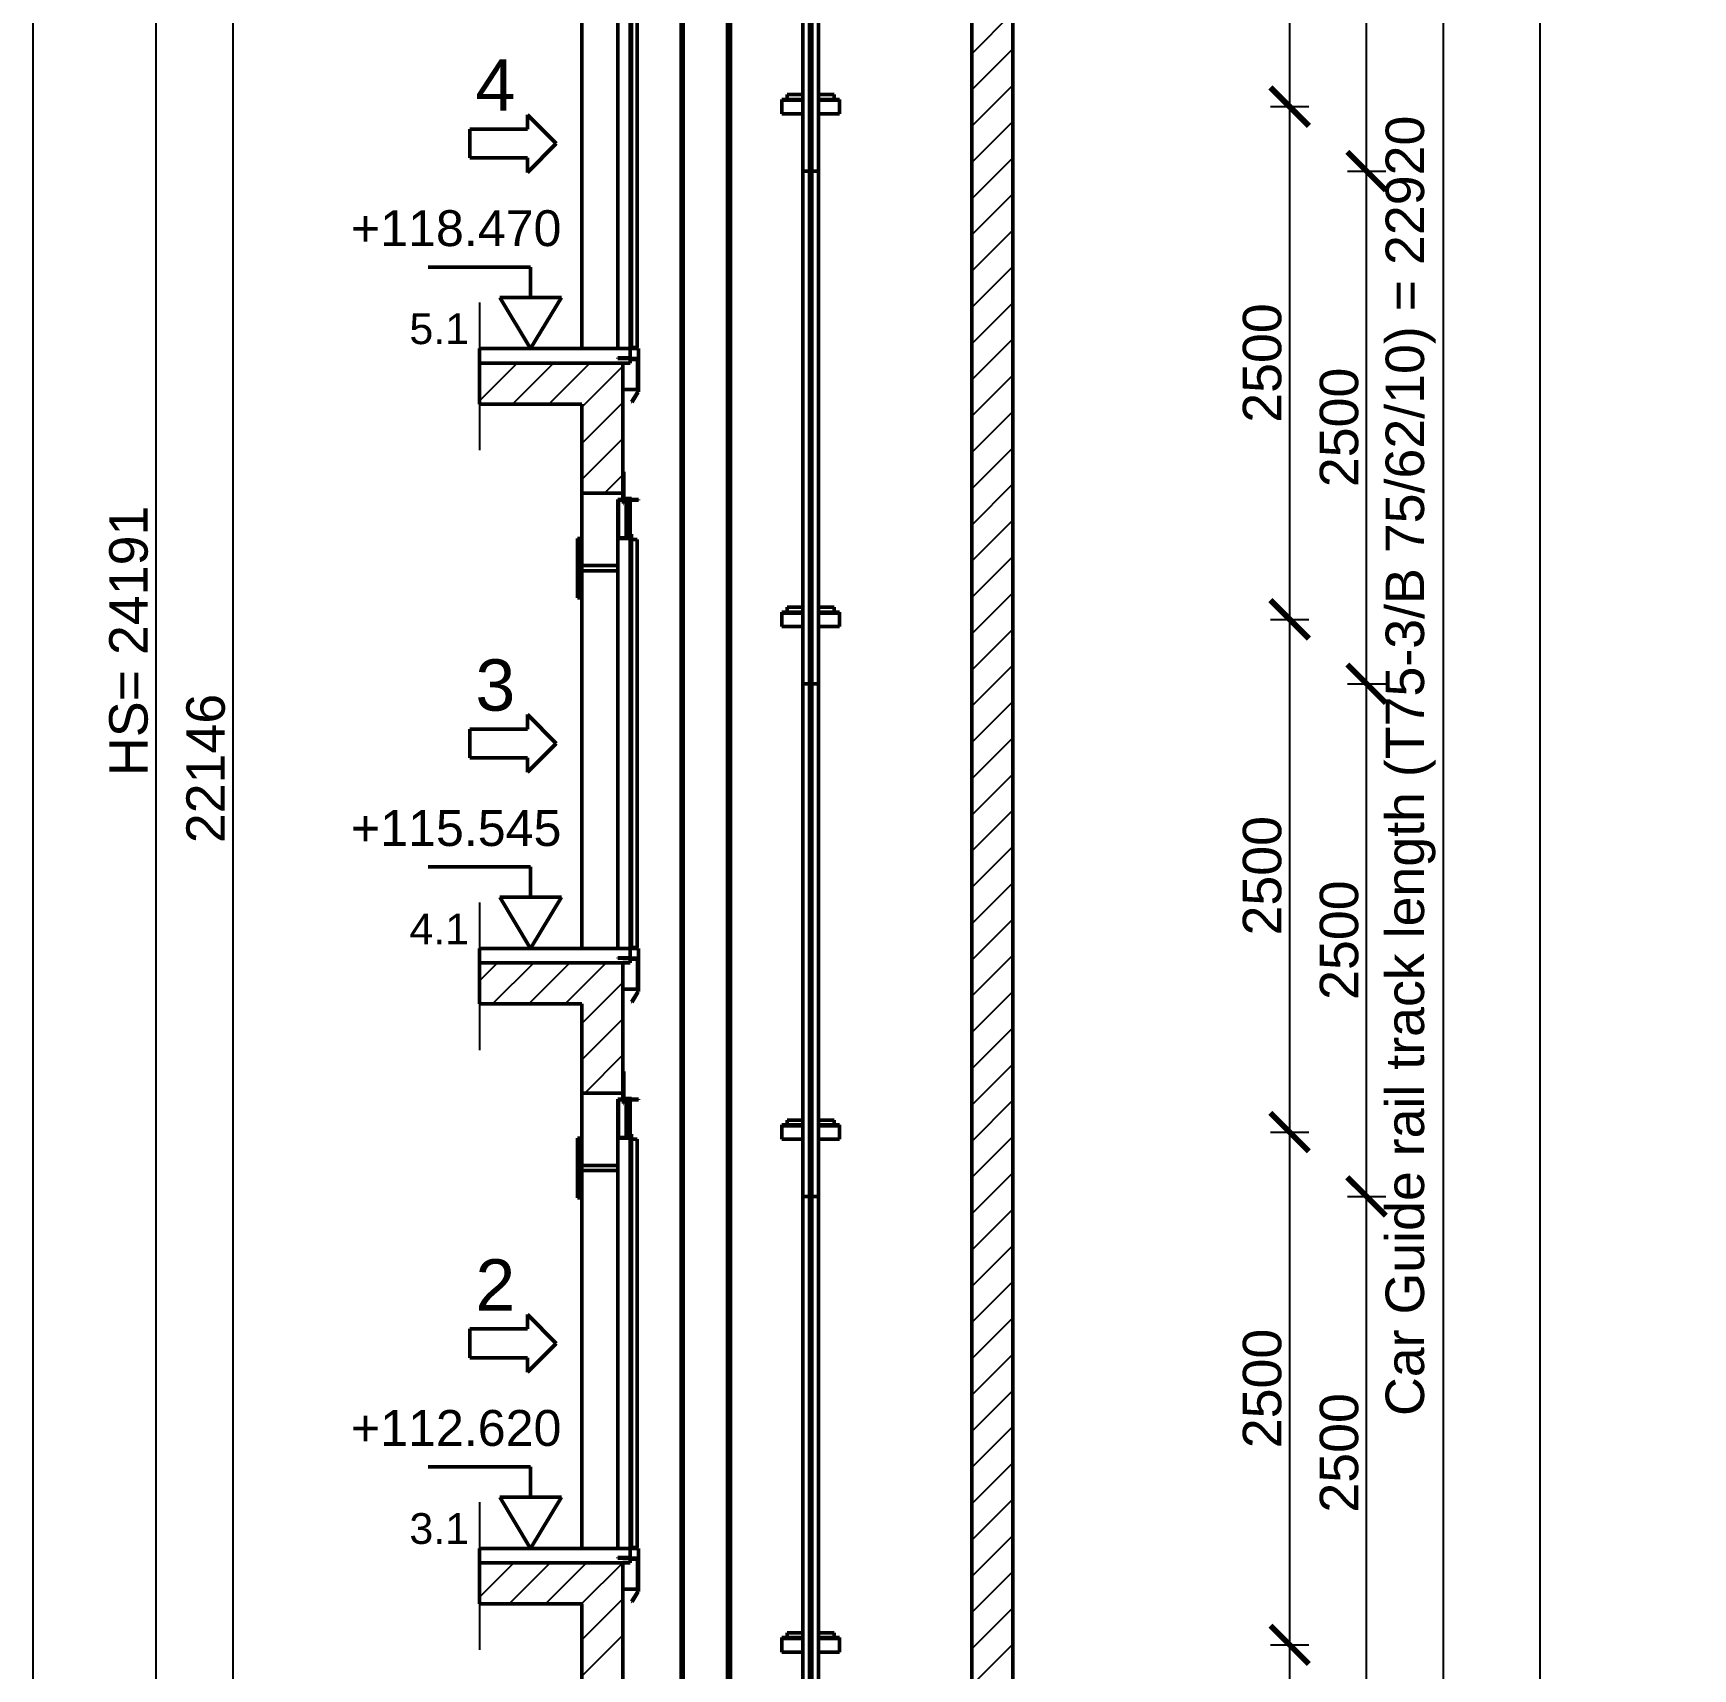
# Model space of a CAD drawing. Header units: millimetres. Extents: x -9546 to 173314, y -46180 to 27253.
# Drawn here: x 78536 to 86626, y -28844 to -20869 of the extents above; entities that cross this region are included whole.
import ezdxf
from ezdxf.enums import TextEntityAlignment as Align

# ---------------------------------------------------------------- set-up
doc = ezdxf.new("R2010")
doc.units = ezdxf.units.MM
doc.linetypes.add('AM_ISO08W050', pattern=[18, 12, -1.5, 3, -1.5])
for name, color, linetype, lineweight in [('AM_0', 7, 'Continuous', 50), ('AM_5', 3, 'Continuous', 25), ('AM_8', 1, 'Continuous', 25), ('LDCar-AM_0', 7, 'Continuous', 50), ('LDCar-AM_4', 3, 'Continuous', 25), ('LDDoorFixingPoints-AM_0', 7, 'Continuous', 50), ('LDElectricalComponents-AM_0', 7, 'Continuous', 50), ('LDGuides-AM_0', 7, 'Continuous', 50), ('LDHallButton-AM_0', 7, 'Continuous', 50), ('LDRailBrackets-AM_0', 7, 'Continuous', 50), ('LDShaft-AM_0', 7, 'Continuous', 50), ('LDShaft-AM_4', 3, 'Continuous', 25), ('LDShaft-AM_5', 3, 'Continuous', 25), ('LDShaft-AM_7', 4, 'AM_ISO08W050', 25)]:
    doc.layers.add(name, color=color, linetype=linetype, lineweight=lineweight)
doc.layers.add('AM_VIEWS', color=1, linetype='Continuous', lineweight=25, plot=False)
doc.styles.add('LD', font='ARIALUNI.ttf')
doc.dimstyles.new('LIFT', dxfattribs={"dimtxt": 2.5, "dimasz": 2.5, "dimexe": 1.25, "dimexo": 0, "dimgap": 0.5, "dimtad": 1, "dimdec": 0, "dimzin": 1, "dimdsep": 46, "dimtxsty": 'LD', "dimblk": 'ARCHTICK', "dimcen": 0, "dimdle": 1, "dimclrd": 3, "dimclre": 3, "dimclrt": 4, "dimadec": 0, "dimazin": 0, "dimtp": 0.1, "dimtm": 0.1, "dimtfac": 0.71, "dimtdec": 0, "dimtix": 1, "dimtmove": 0, "dimatfit": 3, "dimfxl": 1, "dimtolj": 1, "dimarcsym": 0})

# ---------------------------------------------------------------- blocks, each defined once
blk = doc.blocks.new('LD_20260611094835_0000033D')
at = {"layer": 'AM_8'}
for p, q in [((1700, 14958.3), (1900, 15158.3)), ((1700, 14781.5), (1900, 14981.5)), ((1700, 14604.7), (1900, 14804.7)), ((1700, 14427.9), (1900, 14627.9)), ((1700, 14251.1), (1900, 14451.1)), ((1700, 14074.4), (1900, 14274.4)), ((1700, 13897.6), (1900, 14097.6)), ((1700, 13720.8), (1900, 13920.8)), ((1700, 13544), (1900, 13744)), ((1700, 13367.3), (1900, 13567.3)), ((-700, 13265.4), (-515.4, 13450)), ((-700, 13442.1), (-692.1, 13450)), ((-538.6, 13250), (-338.6, 13450)), ((-361.8, 13250), (-161.8, 13450)), ((-200, 13235), (0, 13435)), ((1700, 13190.5), (1900, 13390.5)), ((-200, 13058.3), (0, 13258.3)), ((1700, 13013.7), (1900, 13213.7)), ((-200, 12881.5), (0, 13081.5)), ((1700, 12836.9), (1900, 13036.9)), ((-89.7, 12815), (0, 12904.7)), ((1700, 12660.2), (1900, 12860.2)), ((1700, 12483.4), (1900, 12683.4)), ((1700, 12306.6), (1900, 12506.6)), ((1700, 12129.8), (1900, 12329.8)), ((1700, 11953), (1900, 12153)), ((1700, 11776.3), (1900, 11976.3)), ((1700, 11599.5), (1900, 11799.5)), ((1700, 11422.7), (1900, 11622.7)), ((1700, 11245.9), (1900, 11445.9)), ((1700, 11069.2), (1900, 11269.2)), ((1700, 10892.4), (1900, 11092.4)), ((1700, 10715.6), (1900, 10915.6)), ((1700, 10538.8), (1900, 10738.8)), ((-700, 10436.9), (-611.9, 10525)), ((-635.2, 10325), (-435.2, 10525)), ((-458.4, 10325), (-258.4, 10525)), ((-281.6, 10325), (-81.6, 10525)), ((1700, 10362.1), (1900, 10562.1)), ((-200, 10229.8), (0, 10429.8)), ((1700, 10185.3), (1900, 10385.3)), ((-200, 10053), (0, 10253)), ((1700, 10008.5), (1900, 10208.5)), ((-186.3, 9890), (0, 10076.3)), ((1700, 9831.7), (1900, 10031.7)), ((-9.5, 9890), (0, 9899.5)), ((1700, 9655), (1900, 9855)), ((1700, 9478.2), (1900, 9678.2)), ((1700, 9301.4), (1900, 9501.4)), ((1700, 9124.6), (1900, 9324.6)), ((1700, 8947.8), (1900, 9147.8)), ((1700, 8771.1), (1900, 8971.1)), ((1700, 8594.3), (1900, 8794.3)), ((1700, 8417.5), (1900, 8617.5)), ((1700, 8240.7), (1900, 8440.7)), ((1700, 8064), (1900, 8264)), ((1700, 7887.2), (1900, 8087.2)), ((1700, 7710.4), (1900, 7910.4)), ((1700, 7533.6), (1900, 7733.6)), ((-700, 7431.7), (-531.7, 7600)), ((-555, 7400), (-355, 7600)), ((-378.2, 7400), (-178.2, 7600)), ((-201.4, 7400), (-1.4, 7600)), ((1700, 7356.9), (1900, 7556.9)), ((-200, 7224.6), (0, 7424.6)), ((1700, 7180.1), (1900, 7380.1)), ((-200, 7047.8), (0, 7247.8)), ((1700, 7003.3), (1900, 7203.3))]:
    blk.add_line(p, q, dxfattribs=at)
blk = doc.blocks.new('LD_20260611094835_0000033E')
at = {"layer": 'LDShaft-AM_0'}
for p, q in [((1900, 0), (1900, 24391)), ((1700, 24191), (1700, 0)), ((-200, 15362.5), (-200, 13520)), ((-200, 13450), (-700, 13450)), ((-700, 13450), (-700, 13250)), ((-80, 13450), (-200, 13450)), ((0, 13450), (-80, 13450)), ((0, 12815), (0, 13450)), ((-700, 13250), (-200, 13250)), ((-200, 13250), (-200, 12815)), ((-200, 12815), (-200, 12462.5)), ((-200, 12815), (-80, 12815)), ((-80, 12815), (0, 12815)), ((0, 12785), (0, 12815)), ((-200, 12462.5), (-200, 12437.5)), ((-200, 12462.5), (-25, 12462.5)), ((-200, 12437.5), (-200, 10595)), ((-25, 12437.5), (-200, 12437.5)), ((-200, 10525), (-700, 10525)), ((-700, 10525), (-700, 10325)), ((-80, 10525), (-200, 10525)), ((0, 10525), (-80, 10525)), ((0, 9890), (0, 10525)), ((-700, 10325), (-200, 10325)), ((-200, 10325), (-200, 9890)), ((-200, 9890), (-200, 9537.5)), ((-200, 9890), (-80, 9890)), ((-80, 9890), (0, 9890)), ((0, 9860), (0, 9890)), ((-200, 9537.5), (-200, 9512.5)), ((-200, 9537.5), (-25, 9537.5)), ((-200, 9512.5), (-200, 7670)), ((-25, 9512.5), (-200, 9512.5)), ((-200, 7600), (-700, 7600)), ((-700, 7600), (-700, 7400)), ((-80, 7600), (-200, 7600)), ((0, 7600), (-80, 7600)), ((0, 6965), (0, 7600)), ((-700, 7400), (-200, 7400)), ((-200, 7400), (-200, 6965))]:
    blk.add_line(p, q, dxfattribs=at)
blk = doc.blocks.new('LD_20260611094835_0000035A')
at = {"layer": 'LDShaft-AM_4'}
blk.add_line((-700, 225), (-700, -495), dxfattribs=at)
blk = doc.blocks.new('LD_ENTRY_FLOOR_L')
for p, q in [((-150, 250), (0, 0)), ((0, 0), (150, 250))]:
    blk.add_line(p, q)
at = {"layer": 'AM_0'}
for p, q in [((0, 397.7), (-500, 397.7)), ((0, 250), (0, 397.7)), ((150, 250), (-150, 250))]:
    blk.add_line(p, q, dxfattribs=at)
blk = doc.blocks.new('LD_20260611094835_0000035C')
at = {"layer": 'LDCar-AM_0'}
blk.add_blockref('LD_ENTRY_FLOOR_L', (0, 0), dxfattribs=at)
at = {"layer": 'LDCar-AM_0', "style": 'LD'}
blk.add_text('+115.545', height=175, dxfattribs=at).set_placement((150, 500), align=Align.RIGHT)
blk = doc.blocks.new('LD_ENTRY_L')
for p, q in [((0, 0), (-140.6, 140.6)), ((-140.6, 70.3), (-140.6, 140.6)), ((-421.5, -70.3), (-421.5, 70.3)), ((-140.6, 70.3), (-421.5, 70.3)), ((0, 0), (-140.6, -140.6)), ((-140.6, -70.3), (-421.5, -70.3)), ((-140.6, -140.6), (-140.6, -70.3))]:
    blk.add_line(p, q)
blk = doc.blocks.new('LD_20260611094835_0000035D')
at = {"layer": 'LDCar-AM_0'}
blk.add_blockref('LD_ENTRY_L', (0, 0), dxfattribs=at)
at = {"layer": 'LDCar-AM_0', "style": 'LD'}
blk.add_text('3', height=250, dxfattribs=at).set_placement((-200, 160), align=Align.RIGHT)
blk = doc.blocks.new('LD_20260611094835_0000035E')
at = {"layer": 'LDShaft-AM_0'}
for p, q in [((-200, 0), (-700, 0)), ((-700, 0), (-700, -70)), ((-80, 0), (-200, 0)), ((0, 0), (-80, 0)), ((35, 0), (0, 0)), ((35, -70), (35, 0)), ((-700, -70), (-200, -70)), ((-200, -70), (-80, -70)), ((-80, -70), (0, -70)), ((0, -70), (35, -70))]:
    blk.add_line(p, q, dxfattribs=at)
blk = doc.blocks.new('LD_20260611094835_0000035F')
at = {"layer": 'LDShaft-AM_0'}
for p, q in [((35, 0), (0, 0)), ((0, 0), (0, -1)), ((35, -1), (35, 0)), ((0, -1), (35, -1)), ((0, -22.5), (0, -151)), ((71, -1), (35, -1)), ((71, -5), (35, -5)), ((35, -5), (71, -5)), ((71, -5), (71, -1)), ((71, -151), (71, -5)), ((0, -151), (71, -151))]:
    blk.add_line(p, q, dxfattribs=at)
blk = doc.blocks.new('LD_20260611094835_00000360')
at = {"layer": 'LDHallButton-AM_0'}
for p, q in [((-21, 290), (-21, 0)), ((-18, 290), (-21, 290)), ((-5, 290), (-18, 290)), ((-5, 0), (-5, 290)), ((-5, 285), (-5, 5)), ((0, 285), (-5, 285)), ((0, 5), (0, 285)), ((-21, 0), (-18, 0)), ((-18, 0), (-5, 0)), ((-5, 5), (0, 5))]:
    blk.add_line(p, q, dxfattribs=at)
blk = doc.blocks.new('LD_20260611094835_00000361')
at = {"layer": 'LDCar-AM_0'}
for p, q in [((0, 2190), (0, 2000)), ((30, 2190), (0, 2190)), ((3, 2003), (3, 2187)), ((3, 2187), (27, 2187)), ((27, 2187), (27, 2170)), ((40, 2190), (30, 2190)), ((30, 2170), (30, 2190)), ((40, 2190), (40, 2010)), ((100, 2190), (40, 2190)), ((43, 2010), (43, 2187)), ((43, 2187), (100, 2187)), ((60, 2003), (60, 2187)), ((100, 2187), (100, 2190)), ((27, 2170), (30, 2170)), ((0, 2000), (0, 0)), ((0, 2000), (66.5, 2000)), ((63.5, 2003), (3, 2003)), ((40, 2010), (43, 2010)), ((60, 0), (60, 2000)), ((66.5, 2020), (63.5, 2020)), ((63.5, 2020), (63.5, 2003)), ((66.5, 2000), (66.5, 2020)), ((66.5, 1995), (66.5, 5)), ((95, 1995), (66.5, 1995)), ((95, 5), (95, 1995)), ((0, 0), (60, 0)), ((100, 0), (60, 0)), ((60, 0), (60, -44.5)), ((66.5, 5), (95, 5)), ((100, -47.5), (100, 0)), ((60, -44.5), (0, -44.5)), ((0, -44.5), (0, -47.5)), ((0, -47.5), (60, -47.5)), ((60, -47.5), (97, -47.5)), ((97, -47.5), (97, -210)), ((100, -210), (100, -47.5)), ((97.2, -210.2), (67.2, -259.2)), ((69.8, -260.8), (99.8, -211.8)), ((97, -210), (100, -210)), ((99.8, -211.8), (97.2, -210.2)), ((67.2, -259.2), (69.8, -260.8))]:
    blk.add_line(p, q, dxfattribs=at)
blk = doc.blocks.new('LD_20260611094835_00000363')
at = {"layer": 'LDDoorFixingPoints-AM_0'}
for p, q in [((5, 35), (1, 35)), ((1, 35), (1, -100)), ((5, 35), (1, 35)), ((1, 35), (1, -100)), ((5, -96), (5, 35)), ((5, -96), (5, 35)), ((1, -100), (41, -100)), ((1, -100), (41, -100)), ((41, -96), (5, -96)), ((41, -96), (5, -96)), ((41, -100), (41, -96)), ((41, -100), (41, -96))]:
    blk.add_line(p, q, dxfattribs=at)
blk = doc.blocks.new('LD_20260611094835_00000364')
at = {"layer": 'LDShaft-AM_4'}
blk.add_line((-700, 225), (-700, -495), dxfattribs=at)
blk = doc.blocks.new('LD_20260611094835_00000366')
at = {"layer": 'LDCar-AM_0'}
blk.add_blockref('LD_ENTRY_L', (0, 0), dxfattribs=at)
at = {"layer": 'LDCar-AM_0', "style": 'LD'}
blk.add_text('2', height=250, dxfattribs=at).set_placement((-200, 160), align=Align.RIGHT)
blk = doc.blocks.new('LD_20260611094835_00000367')
at = {"layer": 'LDCar-AM_0'}
blk.add_blockref('LD_ENTRY_FLOOR_L', (0, 0), dxfattribs=at)
at = {"layer": 'LDCar-AM_0', "style": 'LD'}
blk.add_text('+112.620', height=175, dxfattribs=at).set_placement((150, 500), align=Align.RIGHT)
blk = doc.blocks.new('LD_20260611094835_00000368')
at = {"layer": 'LDShaft-AM_0'}
for p, q in [((-200, 0), (-700, 0)), ((-700, 0), (-700, -70)), ((-80, 0), (-200, 0)), ((0, 0), (-80, 0)), ((35, 0), (0, 0)), ((35, -70), (35, 0)), ((-700, -70), (-200, -70)), ((-200, -70), (-80, -70)), ((-80, -70), (0, -70)), ((0, -70), (35, -70))]:
    blk.add_line(p, q, dxfattribs=at)
blk = doc.blocks.new('LD_20260611094835_00000369')
at = {"layer": 'LDShaft-AM_0'}
for p, q in [((35, 0), (0, 0)), ((0, 0), (0, -1)), ((35, -1), (35, 0)), ((0, -1), (35, -1)), ((0, -22.5), (0, -151)), ((71, -1), (35, -1)), ((71, -5), (35, -5)), ((35, -5), (71, -5)), ((71, -5), (71, -1)), ((71, -151), (71, -5)), ((0, -151), (71, -151))]:
    blk.add_line(p, q, dxfattribs=at)
blk = doc.blocks.new('LD_20260611094835_0000036A')
at = {"layer": 'LDHallButton-AM_0'}
for p, q in [((-21, 290), (-21, 0)), ((-18, 290), (-21, 290)), ((-5, 290), (-18, 290)), ((-5, 0), (-5, 290)), ((-5, 285), (-5, 5)), ((0, 285), (-5, 285)), ((0, 5), (0, 285)), ((-21, 0), (-18, 0)), ((-18, 0), (-5, 0)), ((-5, 5), (0, 5))]:
    blk.add_line(p, q, dxfattribs=at)
blk = doc.blocks.new('LD_20260611094835_0000036B')
at = {"layer": 'LDCar-AM_0'}
for p, q in [((0, 2190), (0, 2000)), ((30, 2190), (0, 2190)), ((3, 2003), (3, 2187)), ((3, 2187), (27, 2187)), ((27, 2187), (27, 2170)), ((40, 2190), (30, 2190)), ((30, 2170), (30, 2190)), ((40, 2190), (40, 2010)), ((100, 2190), (40, 2190)), ((43, 2010), (43, 2187)), ((43, 2187), (100, 2187)), ((60, 2003), (60, 2187)), ((100, 2187), (100, 2190)), ((27, 2170), (30, 2170)), ((0, 2000), (0, 0)), ((0, 2000), (66.5, 2000)), ((63.5, 2003), (3, 2003)), ((40, 2010), (43, 2010)), ((60, 0), (60, 2000)), ((66.5, 2020), (63.5, 2020)), ((63.5, 2020), (63.5, 2003)), ((66.5, 2000), (66.5, 2020)), ((66.5, 1995), (66.5, 5)), ((95, 1995), (66.5, 1995)), ((95, 5), (95, 1995)), ((0, 0), (60, 0)), ((100, 0), (60, 0)), ((60, 0), (60, -44.5)), ((66.5, 5), (95, 5)), ((100, -47.5), (100, 0)), ((60, -44.5), (0, -44.5)), ((0, -44.5), (0, -47.5)), ((0, -47.5), (60, -47.5)), ((60, -47.5), (97, -47.5)), ((97, -47.5), (97, -210)), ((100, -210), (100, -47.5)), ((97.2, -210.2), (67.2, -259.2)), ((69.8, -260.8), (99.8, -211.8)), ((97, -210), (100, -210)), ((99.8, -211.8), (97.2, -210.2)), ((67.2, -259.2), (69.8, -260.8))]:
    blk.add_line(p, q, dxfattribs=at)
blk = doc.blocks.new('LD_20260611094835_0000036D')
at = {"layer": 'LDDoorFixingPoints-AM_0'}
for p, q in [((5, 35), (1, 35)), ((1, 35), (1, -100)), ((5, 35), (1, 35)), ((1, 35), (1, -100)), ((5, -96), (5, 35)), ((5, -96), (5, 35)), ((1, -100), (41, -100)), ((1, -100), (41, -100)), ((41, -96), (5, -96)), ((41, -96), (5, -96)), ((41, -100), (41, -96)), ((41, -100), (41, -96))]:
    blk.add_line(p, q, dxfattribs=at)
blk = doc.blocks.new('LD_20260611094835_00000378')
at = {"layer": 'LDShaft-AM_4'}
blk.add_line((-700, 225), (-700, -495), dxfattribs=at)
blk = doc.blocks.new('LD_20260611094835_0000037A')
at = {"layer": 'LDCar-AM_0'}
blk.add_blockref('LD_ENTRY_FLOOR_L', (0, 0), dxfattribs=at)
at = {"layer": 'LDCar-AM_0', "style": 'LD'}
blk.add_text('+118.470', height=175, dxfattribs=at).set_placement((150, 500), align=Align.RIGHT)
blk = doc.blocks.new('LD_20260611094835_0000037B')
at = {"layer": 'LDCar-AM_0'}
blk.add_blockref('LD_ENTRY_L', (0, 0), dxfattribs=at)
at = {"layer": 'LDCar-AM_0', "style": 'LD'}
blk.add_text('4', height=250, dxfattribs=at).set_placement((-200, 160), align=Align.RIGHT)
blk = doc.blocks.new('LD_20260611094835_0000037C')
at = {"layer": 'LDShaft-AM_0'}
for p, q in [((-200, 0), (-700, 0)), ((-700, 0), (-700, -70)), ((-80, 0), (-200, 0)), ((0, 0), (-80, 0)), ((35, 0), (0, 0)), ((35, -70), (35, 0)), ((-700, -70), (-200, -70)), ((-200, -70), (-80, -70)), ((-80, -70), (0, -70)), ((0, -70), (35, -70))]:
    blk.add_line(p, q, dxfattribs=at)
blk = doc.blocks.new('LD_20260611094835_0000037D')
at = {"layer": 'LDShaft-AM_0'}
for p, q in [((35, 0), (0, 0)), ((0, 0), (0, -1)), ((35, -1), (35, 0)), ((0, -1), (35, -1)), ((0, -22.5), (0, -151)), ((71, -1), (35, -1)), ((71, -5), (35, -5)), ((35, -5), (71, -5)), ((71, -5), (71, -1)), ((71, -151), (71, -5)), ((0, -151), (71, -151))]:
    blk.add_line(p, q, dxfattribs=at)
blk = doc.blocks.new('LD_20260611094835_0000037E')
at = {"layer": 'LDCar-AM_0'}
for p, q in [((0, 2190), (0, 2000)), ((30, 2190), (0, 2190)), ((3, 2003), (3, 2187)), ((3, 2187), (27, 2187)), ((27, 2187), (27, 2170)), ((40, 2190), (30, 2190)), ((30, 2170), (30, 2190)), ((40, 2190), (40, 2010)), ((100, 2190), (40, 2190)), ((43, 2010), (43, 2187)), ((43, 2187), (100, 2187)), ((60, 2003), (60, 2187)), ((100, 2187), (100, 2190)), ((27, 2170), (30, 2170)), ((0, 2000), (0, 0)), ((0, 2000), (66.5, 2000)), ((63.5, 2003), (3, 2003)), ((40, 2010), (43, 2010)), ((60, 0), (60, 2000)), ((66.5, 2020), (63.5, 2020)), ((63.5, 2020), (63.5, 2003)), ((66.5, 2000), (66.5, 2020)), ((66.5, 1995), (66.5, 5)), ((95, 1995), (66.5, 1995)), ((95, 5), (95, 1995)), ((0, 0), (60, 0)), ((100, 0), (60, 0)), ((60, 0), (60, -44.5)), ((66.5, 5), (95, 5)), ((100, -47.5), (100, 0)), ((60, -44.5), (0, -44.5)), ((0, -44.5), (0, -47.5)), ((0, -47.5), (60, -47.5)), ((60, -47.5), (97, -47.5)), ((97, -47.5), (97, -210)), ((100, -210), (100, -47.5)), ((97.2, -210.2), (67.2, -259.2)), ((69.8, -260.8), (99.8, -211.8)), ((97, -210), (100, -210)), ((99.8, -211.8), (97.2, -210.2)), ((67.2, -259.2), (69.8, -260.8))]:
    blk.add_line(p, q, dxfattribs=at)
blk = doc.blocks.new('LD_20260611094835_00000389')
at = {"layer": 'AM_0'}
for p, q in [((-631, 22296), (-631, 171)), ((-621, 171), (-621, 22296))]:
    blk.add_line(p, q, dxfattribs=at)
blk = doc.blocks.new('LD_20260611094835_0000038B')
at = {"layer": 'LDShaft-AM_7'}
blk.add_line((0, -20061), (0, 4980), dxfattribs=at)
blk = doc.blocks.new('LD_20260611094835_0000038D')
at = {"layer": 'LDElectricalComponents-AM_0'}
for p, q in [((-400, 22854), (-400, 220)), ((-384, 220), (-384, 22854))]:
    blk.add_line(p, q, dxfattribs=at)
blk = doc.blocks.new('LD_20260611094835_00000390')
at = {"layer": 'LDRailBrackets-AM_0'}
for p, q in [((-37.5, 35), (-140, 35)), ((-140, 35), (-140, 31)), ((-37.5, 31), (-140, 31)), ((-140, 31), (-140, -35)), ((-140, 31), (-37.5, 31)), ((-115, 59), (-115, 35)), ((-37.5, 59), (-115, 59)), ((-115, 35), (-37.5, 35)), ((115, 59), (37.5, 59)), ((37.5, 35), (115, 35)), ((140, 35), (37.5, 35)), ((140, 31), (37.5, 31)), ((37.5, 31), (140, 31)), ((115, 35), (115, 59)), ((140, 31), (140, 35)), ((140, -35), (140, 31)), ((-140, -35), (-37.5, -35)), ((37.5, -35), (140, -35))]:
    blk.add_line(p, q, dxfattribs=at)
blk = doc.blocks.new('LD_20260611094835_00000397')
at = {"layer": 'LDRailBrackets-AM_0'}
for p, q in [((-37.5, 35), (-140, 35)), ((-140, 35), (-140, 31)), ((-37.5, 31), (-140, 31)), ((-140, 31), (-140, -35)), ((-140, 31), (-37.5, 31)), ((-115, 59), (-115, 35)), ((-37.5, 59), (-115, 59)), ((-115, 35), (-37.5, 35)), ((115, 59), (37.5, 59)), ((37.5, 35), (115, 35)), ((140, 35), (37.5, 35)), ((140, 31), (37.5, 31)), ((37.5, 31), (140, 31)), ((115, 35), (115, 59)), ((140, 31), (140, 35)), ((140, -35), (140, 31)), ((-140, -35), (-37.5, -35)), ((37.5, -35), (140, -35))]:
    blk.add_line(p, q, dxfattribs=at)
blk = doc.blocks.new('LD_20260611094835_00000398')
at = {"layer": 'LDRailBrackets-AM_0'}
for p, q in [((-37.5, 35), (-140, 35)), ((-140, 35), (-140, 31)), ((-37.5, 31), (-140, 31)), ((-140, 31), (-140, -35)), ((-140, 31), (-37.5, 31)), ((-115, 59), (-115, 35)), ((-37.5, 59), (-115, 59)), ((-115, 35), (-37.5, 35)), ((115, 59), (37.5, 59)), ((37.5, 35), (115, 35)), ((140, 35), (37.5, 35)), ((140, 31), (37.5, 31)), ((37.5, 31), (140, 31)), ((115, 35), (115, 59)), ((140, 31), (140, 35)), ((140, -35), (140, 31)), ((-140, -35), (-37.5, -35)), ((37.5, -35), (140, -35))]:
    blk.add_line(p, q, dxfattribs=at)
blk = doc.blocks.new('LD_20260611094835_00000399')
at = {"layer": 'LDRailBrackets-AM_0'}
for p, q in [((-37.5, 35), (-140, 35)), ((-140, 35), (-140, 31)), ((-37.5, 31), (-140, 31)), ((-140, 31), (-140, -35)), ((-140, 31), (-37.5, 31)), ((-115, 59), (-115, 35)), ((-37.5, 59), (-115, 59)), ((-115, 35), (-37.5, 35)), ((115, 59), (37.5, 59)), ((140, 35), (37.5, 35)), ((37.5, 35), (115, 35)), ((140, 31), (37.5, 31)), ((37.5, 31), (140, 31)), ((115, 35), (115, 59)), ((140, 31), (140, 35)), ((140, -35), (140, 31)), ((-140, -35), (-37.5, -35)), ((37.5, -35), (140, -35))]:
    blk.add_line(p, q, dxfattribs=at)
blk = doc.blocks.new('LD_20260611094835_000003A1')
at = {"layer": 'LDGuides-AM_0'}
for p, q in [((-5, 1250), (-37.5, 1250)), ((-37.5, 1250), (-37.5, -1250)), ((5, 1250), (-5, 1250)), ((-5, 1250), (-5, -1250)), ((-5, -1250), (-5, 1250)), ((5, -1250), (5, 1250)), ((37.5, 1250), (5, 1250)), ((5, 1250), (5, -1250)), ((37.5, -1250), (37.5, 1250)), ((-37.5, -1250), (-5, -1250)), ((-5, -1250), (5, -1250)), ((5, -1250), (37.5, -1250))]:
    blk.add_line(p, q, dxfattribs=at)
blk = doc.blocks.new('LD_20260611094835_000003A9')
at = {"layer": 'LDGuides-AM_0'}
for p, q in [((-5, 1250), (-37.5, 1250)), ((-37.5, 1250), (-37.5, -1250)), ((5, 1250), (-5, 1250)), ((-5, 1250), (-5, -1250)), ((-5, -1250), (-5, 1250)), ((5, -1250), (5, 1250)), ((37.5, 1250), (5, 1250)), ((5, 1250), (5, -1250)), ((37.5, -1250), (37.5, 1250)), ((-37.5, -1250), (-5, -1250)), ((-5, -1250), (5, -1250)), ((5, -1250), (37.5, -1250))]:
    blk.add_line(p, q, dxfattribs=at)
blk = doc.blocks.new('LD_20260611094835_000003AF')
at = {"layer": 'LDGuides-AM_0'}
for p, q in [((-5, 1250), (-37.5, 1250)), ((-37.5, 1250), (-37.5, -1250)), ((-5, -1250), (-5, 1250)), ((5, 1250), (-5, 1250)), ((-5, 1250), (-5, -1250)), ((37.5, 1250), (5, 1250)), ((5, 1250), (5, -1250)), ((5, -1250), (5, 1250)), ((37.5, -1250), (37.5, 1250)), ((-37.5, -1250), (-5, -1250)), ((-5, -1250), (5, -1250)), ((5, -1250), (37.5, -1250))]:
    blk.add_line(p, q, dxfattribs=at)
blk = doc.blocks.new('LD_20260611094835_000003B1')
at = {"layer": 'LDGuides-AM_0'}
for p, q in [((-5, 1250), (-37.5, 1250)), ((-37.5, 1250), (-37.5, -1250)), ((5, 1250), (-5, 1250)), ((-5, 1250), (-5, -1250)), ((-5, -1250), (-5, 1250)), ((5, -1250), (5, 1250)), ((37.5, 1250), (5, 1250)), ((5, 1250), (5, -1250)), ((37.5, -1250), (37.5, 1250)), ((-37.5, -1250), (-5, -1250)), ((-5, -1250), (5, -1250)), ((5, -1250), (37.5, -1250))]:
    blk.add_line(p, q, dxfattribs=at)
blk = doc.blocks.new('_ArchTick')
at = {"color": 0, "linetype": 'ByBlock', "const_width": 0.15}
blk.add_lwpolyline([(-0.5, -0.5), (0.5, 0.5)], dxfattribs=at)
blk = doc.blocks.new('*D2402')
at = {"layer": 'Defpoints', "color": 0, "transparency": 16777216}
for p in [(79511, -13380.9), (79604.8, -13380.9), (82320, -35526.9)]:
    blk.add_point(p, dxfattribs=at)
at = {"layer": 'LDShaft-AM_5', "color": 3, "lineweight": -2, "transparency": 16777216}
for p, q in [((79511, -35601.9), (79511, -13305.9)), ((79604.8, -13380.9), (79417.3, -13380.9)), ((82320, -35526.9), (79417.3, -35526.9))]:
    blk.add_line(p, q, dxfattribs=at)
at = {"layer": 'LDShaft-AM_5', "color": 3, "lineweight": -2, "transparency": 16777216, "xscale": 187.5, "yscale": 187.5, "zscale": 187.5}
for p, rotation in [((79511, -13380.9), 90), ((79511, -35526.9), 270)]:
    blk.add_blockref('_ArchTick', p, dxfattribs=dict(at, rotation=rotation))
at = {"layer": 'LDShaft-AM_5', "color": 4, "transparency": 16777216, "insert": (79377.7, -24453.9), "char_height": 187.5, "attachment_point": 5, "rotation": 90, "style": 'LD'}
blk.add_mtext('\\A1;22146', dxfattribs=at)
blk = doc.blocks.new('*D2403')
at = {"layer": 'Defpoints', "color": 0, "transparency": 16777216}
for p in [(84942.3, -24040.9), (85036, -24040.9), (84942.3, -26540.9)]:
    blk.add_point(p, dxfattribs=at)
at = {"layer": 'LDShaft-AM_5', "color": 3, "lineweight": -2, "transparency": 16777216}
for p, q in [((85036, -26615.9), (85036, -23965.9)), ((84942.3, -24040.9), (85129.8, -24040.9)), ((84942.3, -26540.9), (85129.8, -26540.9))]:
    blk.add_line(p, q, dxfattribs=at)
at = {"layer": 'LDShaft-AM_5', "color": 3, "lineweight": -2, "transparency": 16777216, "xscale": 187.5, "yscale": 187.5, "zscale": 187.5}
for p, rotation in [((85036, -24040.9), 90), ((85036, -26540.9), 270)]:
    blk.add_blockref('_ArchTick', p, dxfattribs=dict(at, rotation=rotation))
at = {"layer": 'LDShaft-AM_5', "color": 4, "transparency": 16777216, "insert": (84902.7, -25290.9), "char_height": 187.5, "attachment_point": 5, "rotation": 90, "style": 'LD'}
blk.add_mtext('\\A1;2500', dxfattribs=at)
blk = doc.blocks.new('*D2406')
at = {"layer": 'Defpoints', "color": 0, "transparency": 16777216}
for p in [(84942.3, -19040.9), (85036, -19040.9), (84942.3, -21540.9)]:
    blk.add_point(p, dxfattribs=at)
at = {"layer": 'LDShaft-AM_5', "color": 3, "lineweight": -2, "transparency": 16777216}
for p, q in [((85036, -21615.9), (85036, -18965.9)), ((84942.3, -19040.9), (85129.8, -19040.9)), ((84942.3, -21540.9), (85129.8, -21540.9))]:
    blk.add_line(p, q, dxfattribs=at)
at = {"layer": 'LDShaft-AM_5', "color": 3, "lineweight": -2, "transparency": 16777216, "xscale": 187.5, "yscale": 187.5, "zscale": 187.5}
for p, rotation in [((85036, -19040.9), 90), ((85036, -21540.9), 270)]:
    blk.add_blockref('_ArchTick', p, dxfattribs=dict(at, rotation=rotation))
at = {"layer": 'LDShaft-AM_5', "color": 4, "transparency": 16777216, "insert": (84902.7, -20290.9), "char_height": 187.5, "attachment_point": 5, "rotation": 90, "style": 'LD'}
blk.add_mtext('\\A1;2500', dxfattribs=at)
blk = doc.blocks.new('*D2409')
at = {"layer": 'AM_5', "color": 3, "lineweight": -2, "transparency": 16777216}
for p, q in [((85411, -35975.9), (85411, -12905.9)), ((82326, -12980.9), (85504.8, -12980.9)), ((82326, -35900.9), (85504.8, -35900.9))]:
    blk.add_line(p, q, dxfattribs=at)
at = {"layer": 'Defpoints', "color": 0, "transparency": 16777216}
for p in [(82326, -12980.9), (85411, -12980.9), (82326, -35900.9)]:
    blk.add_point(p, dxfattribs=at)
at = {"layer": 'AM_5', "color": 3, "lineweight": -2, "transparency": 16777216, "xscale": 187.5, "yscale": 187.5, "zscale": 187.5}
for p, rotation in [((85411, -12980.9), 90), ((85411, -35900.9), 270)]:
    blk.add_blockref('_ArchTick', p, dxfattribs=dict(at, rotation=rotation))
at = {"layer": 'AM_5', "color": 4, "transparency": 16777216, "insert": (85250.7, -24440.9), "char_height": 187.5, "attachment_point": 5, "rotation": 90, "style": 'LD'}
blk.add_mtext('\\A1;Car Guide rail track length (T75-3/B 75/62/10) = 22920', dxfattribs=at)
blk = doc.blocks.new('*D2410')
at = {"layer": 'Defpoints', "color": 0, "transparency": 16777216}
for p in [(84942.3, -26540.9), (85036, -26540.9), (84942.3, -29040.9)]:
    blk.add_point(p, dxfattribs=at)
at = {"layer": 'LDShaft-AM_5', "color": 3, "lineweight": -2, "transparency": 16777216}
for p, q in [((85036, -29115.9), (85036, -26465.9)), ((84942.3, -26540.9), (85129.8, -26540.9)), ((84942.3, -29040.9), (85129.8, -29040.9))]:
    blk.add_line(p, q, dxfattribs=at)
at = {"layer": 'LDShaft-AM_5', "color": 3, "lineweight": -2, "transparency": 16777216, "xscale": 187.5, "yscale": 187.5, "zscale": 187.5}
for p, rotation in [((85036, -26540.9), 90), ((85036, -29040.9), 270)]:
    blk.add_blockref('_ArchTick', p, dxfattribs=dict(at, rotation=rotation))
at = {"layer": 'LDShaft-AM_5', "color": 4, "transparency": 16777216, "insert": (84902.7, -27790.9), "char_height": 187.5, "attachment_point": 5, "rotation": 90, "style": 'LD'}
blk.add_mtext('\\A1;2500', dxfattribs=at)
blk = doc.blocks.new('*D2416')
at = {"layer": 'Defpoints', "color": 0, "transparency": 16777216}
for p in [(84942.3, -21540.9), (85036, -21540.9), (84942.3, -24040.9)]:
    blk.add_point(p, dxfattribs=at)
at = {"layer": 'LDShaft-AM_5', "color": 3, "lineweight": -2, "transparency": 16777216}
for p, q in [((85036, -24115.9), (85036, -21465.9)), ((84942.3, -21540.9), (85129.8, -21540.9)), ((84942.3, -24040.9), (85129.8, -24040.9))]:
    blk.add_line(p, q, dxfattribs=at)
at = {"layer": 'LDShaft-AM_5', "color": 3, "lineweight": -2, "transparency": 16777216, "xscale": 187.5, "yscale": 187.5, "zscale": 187.5}
for p, rotation in [((85036, -21540.9), 90), ((85036, -24040.9), 270)]:
    blk.add_blockref('_ArchTick', p, dxfattribs=dict(at, rotation=rotation))
at = {"layer": 'LDShaft-AM_5', "color": 4, "transparency": 16777216, "insert": (84902.7, -22790.9), "char_height": 187.5, "attachment_point": 5, "rotation": 90, "style": 'LD'}
blk.add_mtext('\\A1;2500', dxfattribs=at)
blk = doc.blocks.new('*D2419')
at = {"layer": 'Defpoints', "color": 0, "transparency": 16777216}
for p in [(84567.3, -18726.9), (84661, -18726.9), (84567.3, -21226.9)]:
    blk.add_point(p, dxfattribs=at)
at = {"layer": 'LDShaft-AM_5', "color": 3, "lineweight": -2, "transparency": 16777216}
for p, q in [((84661, -21301.9), (84661, -18651.9)), ((84567.3, -18726.9), (84754.8, -18726.9)), ((84567.3, -21226.9), (84754.8, -21226.9))]:
    blk.add_line(p, q, dxfattribs=at)
at = {"layer": 'LDShaft-AM_5', "color": 3, "lineweight": -2, "transparency": 16777216, "xscale": 187.5, "yscale": 187.5, "zscale": 187.5}
for p, rotation in [((84661, -18726.9), 90), ((84661, -21226.9), 270)]:
    blk.add_blockref('_ArchTick', p, dxfattribs=dict(at, rotation=rotation))
at = {"layer": 'LDShaft-AM_5', "color": 4, "transparency": 16777216, "insert": (84527.7, -19976.9), "char_height": 187.5, "attachment_point": 5, "rotation": 90, "style": 'LD'}
blk.add_mtext('\\A1;2500', dxfattribs=at)
blk = doc.blocks.new('*D2420')
at = {"layer": 'Defpoints', "color": 0, "transparency": 16777216}
for p in [(84567.3, -26226.9), (84661, -26226.9), (84567.3, -28726.9)]:
    blk.add_point(p, dxfattribs=at)
at = {"layer": 'LDShaft-AM_5', "color": 3, "lineweight": -2, "transparency": 16777216}
for p, q in [((84661, -28801.9), (84661, -26151.9)), ((84567.3, -26226.9), (84754.8, -26226.9)), ((84567.3, -28726.9), (84754.8, -28726.9))]:
    blk.add_line(p, q, dxfattribs=at)
at = {"layer": 'LDShaft-AM_5', "color": 3, "lineweight": -2, "transparency": 16777216, "xscale": 187.5, "yscale": 187.5, "zscale": 187.5}
for p, rotation in [((84661, -26226.9), 90), ((84661, -28726.9), 270)]:
    blk.add_blockref('_ArchTick', p, dxfattribs=dict(at, rotation=rotation))
at = {"layer": 'LDShaft-AM_5', "color": 4, "transparency": 16777216, "insert": (84527.7, -27476.9), "char_height": 187.5, "attachment_point": 5, "rotation": 90, "style": 'LD'}
blk.add_mtext('\\A1;2500', dxfattribs=at)
blk = doc.blocks.new('*D2422')
at = {"layer": 'Defpoints', "color": 0, "transparency": 16777216}
for p in [(84567.3, -28726.9), (84661, -28726.9), (84567.3, -31226.9)]:
    blk.add_point(p, dxfattribs=at)
at = {"layer": 'LDShaft-AM_5', "color": 3, "lineweight": -2, "transparency": 16777216}
for p, q in [((84661, -31301.9), (84661, -28651.9)), ((84567.3, -28726.9), (84754.8, -28726.9)), ((84567.3, -31226.9), (84754.8, -31226.9))]:
    blk.add_line(p, q, dxfattribs=at)
at = {"layer": 'LDShaft-AM_5', "color": 3, "lineweight": -2, "transparency": 16777216, "xscale": 187.5, "yscale": 187.5, "zscale": 187.5}
for p, rotation in [((84661, -28726.9), 90), ((84661, -31226.9), 270)]:
    blk.add_blockref('_ArchTick', p, dxfattribs=dict(at, rotation=rotation))
at = {"layer": 'LDShaft-AM_5', "color": 4, "transparency": 16777216, "insert": (84527.7, -29976.9), "char_height": 187.5, "attachment_point": 5, "rotation": 90, "style": 'LD'}
blk.add_mtext('\\A1;2500', dxfattribs=at)
blk = doc.blocks.new('*D2423')
at = {"layer": 'Defpoints', "color": 0, "transparency": 16777216}
for p in [(84567.3, -23726.9), (84661, -23726.9), (84567.3, -26226.9)]:
    blk.add_point(p, dxfattribs=at)
at = {"layer": 'LDShaft-AM_5', "color": 3, "lineweight": -2, "transparency": 16777216}
for p, q in [((84661, -26301.9), (84661, -23651.9)), ((84567.3, -23726.9), (84754.8, -23726.9)), ((84567.3, -26226.9), (84754.8, -26226.9))]:
    blk.add_line(p, q, dxfattribs=at)
at = {"layer": 'LDShaft-AM_5', "color": 3, "lineweight": -2, "transparency": 16777216, "xscale": 187.5, "yscale": 187.5, "zscale": 187.5}
for p, rotation in [((84661, -23726.9), 90), ((84661, -26226.9), 270)]:
    blk.add_blockref('_ArchTick', p, dxfattribs=dict(at, rotation=rotation))
at = {"layer": 'LDShaft-AM_5', "color": 4, "transparency": 16777216, "insert": (84527.7, -24976.9), "char_height": 187.5, "attachment_point": 5, "rotation": 90, "style": 'LD'}
blk.add_mtext('\\A1;2500', dxfattribs=at)
blk = doc.blocks.new('*D2426')
at = {"layer": 'Defpoints', "color": 0, "transparency": 16777216}
for p in [(84567.3, -21226.9), (84661, -21226.9), (84567.3, -23726.9)]:
    blk.add_point(p, dxfattribs=at)
at = {"layer": 'LDShaft-AM_5', "color": 3, "lineweight": -2, "transparency": 16777216}
for p, q in [((84661, -23801.9), (84661, -21151.9)), ((84567.3, -21226.9), (84754.8, -21226.9)), ((84567.3, -23726.9), (84754.8, -23726.9))]:
    blk.add_line(p, q, dxfattribs=at)
at = {"layer": 'LDShaft-AM_5', "color": 3, "lineweight": -2, "transparency": 16777216, "xscale": 187.5, "yscale": 187.5, "zscale": 187.5}
for p, rotation in [((84661, -21226.9), 90), ((84661, -23726.9), 270)]:
    blk.add_blockref('_ArchTick', p, dxfattribs=dict(at, rotation=rotation))
at = {"layer": 'LDShaft-AM_5', "color": 4, "transparency": 16777216, "insert": (84527.7, -22476.9), "char_height": 187.5, "attachment_point": 5, "rotation": 90, "style": 'LD'}
blk.add_mtext('\\A1;2500', dxfattribs=at)
blk = doc.blocks.new('*D2432')
at = {"layer": 'AM_5', "color": 3, "lineweight": -2, "transparency": 16777216}
for p, q in [((79136, -36001.9), (79136, -11660.9)), ((81411, -11735.9), (79042.3, -11735.9)), ((81411, -35926.9), (79042.3, -35926.9))]:
    blk.add_line(p, q, dxfattribs=at)
at = {"layer": 'Defpoints', "color": 0, "transparency": 16777216}
for p in [(79136, -11735.9), (81411, -11735.9), (81411, -35926.9)]:
    blk.add_point(p, dxfattribs=at)
at = {"layer": 'AM_5', "color": 3, "lineweight": -2, "transparency": 16777216, "xscale": 187.5, "yscale": 187.5, "zscale": 187.5}
for p, rotation in [((79136, -11735.9), 90), ((79136, -35926.9), 270)]:
    blk.add_blockref('_ArchTick', p, dxfattribs=dict(at, rotation=rotation))
at = {"layer": 'AM_5', "color": 4, "transparency": 16777216, "insert": (79001.6, -23831.4), "char_height": 187.5, "attachment_point": 5, "rotation": 90, "style": 'LD'}
blk.add_mtext('\\A1;HS= 24191', dxfattribs=at)
blk = doc.blocks.new('LD_20260611094835_000003B7')
at = {"layer": 'LDCar-AM_4'}
for p, q in [((-700, 13745), (-700, 13025)), ((-700, 10820), (-700, 10100)), ((-700, 7895), (-700, 7175))]:
    blk.add_line(p, q, dxfattribs=at)

msp = doc.modelspace()

# ---------------------------------------------------------------- linework, layer by layer
at = {"layer": 'AM_VIEWS'}
msp.add_lwpolyline([(78536, -10410.9), (85879.8, -10410.9), (85879.8, -37733.1), (78536, -37733.1)], close=True, dxfattribs=at)

# ---------------------------------------------------------------- block references
for name, p in [('LD_20260611094835_0000038B', (82326, -16290.9)), ('LD_20260611094835_0000033D', (81411, -35926.9)), ('LD_20260611094835_0000033E', (81411, -35926.9)), ('LD_20260611094835_0000038D', (82320, -35526.9)), ('LD_20260611094835_00000389', (82326, -35326.9)), ('LD_20260611094835_000003B7', (81411, -35926.9)), ('LD_20260611094835_000003B1', (82326, -20290.9)), ('LD_20260611094835_0000037E', (81386, -22406.9)), ('LD_20260611094835_0000037B', (81086, -21406.9)), ('LD_20260611094835_00000390', (82326, -21226.9)), ('LD_20260611094835_000003A1', (82326, -22790.9)), ('LD_20260611094835_0000037A', (80961, -22406.9)), ('LD_20260611094835_00000378', (81411, -22406.9)), ('LD_20260611094835_0000037C', (81411, -22406.9)), ('LD_20260611094835_0000037D', (81411, -22454.4)), ('LD_20260611094835_00000363', (81411, -23041.9)), ('LD_20260611094835_00000361', (81386, -25331.9)), ('LD_20260611094835_00000360', (81211, -23621.9)), ('LD_20260611094835_00000398', (82326, -23726.9)), ('LD_20260611094835_0000035D', (81086, -24331.9)), ('LD_20260611094835_000003AF', (82326, -25290.9)), ('LD_20260611094835_0000035C', (80961, -25331.9)), ('LD_20260611094835_0000035A', (81411, -25331.9)), ('LD_20260611094835_0000035E', (81411, -25331.9)), ('LD_20260611094835_0000035F', (81411, -25379.4)), ('LD_20260611094835_0000036D', (81411, -25966.9)), ('LD_20260611094835_0000036B', (81386, -28256.9)), ('LD_20260611094835_00000399', (82326, -26226.9)), ('LD_20260611094835_0000036A', (81211, -26546.9)), ('LD_20260611094835_000003A9', (82326, -27790.9)), ('LD_20260611094835_00000366', (81086, -27256.9)), ('LD_20260611094835_00000367', (80961, -28256.9)), ('LD_20260611094835_00000364', (81411, -28256.9)), ('LD_20260611094835_00000368', (81411, -28256.9)), ('LD_20260611094835_00000369', (81411, -28304.4)), ('LD_20260611094835_00000397', (82326, -28726.9))]:
    msp.add_blockref(name, p)

# ---------------------------------------------------------------- texts
at = {"layer": 'LDShaft-AM_0', "char_height": 150, "attachment_point": 9, "style": 'LD'}
for s, insert in [('\\fArial Unicode MS|b0|i0;\\l\\C256;5.1', (80661, -22386.9)), ('\\fArial Unicode MS|b0|i0;\\l\\C256;4.1', (80661, -25311.9)), ('\\fArial Unicode MS|b0|i0;\\l\\C256;3.1', (80661, -28236.9))]:
    msp.add_mtext(s, dxfattribs=dict(at, insert=insert))

# ---------------------------------------------------------------- dimensions: what is measured, and where the dimension line sits
at = {"layer": 'AM_5'}
for base, p1, p2, text, picture, middle in [((79136, -11735.9), (81411, -35926.9), (81411, -11735.9), 'HS= <>', '*D2432', (79001.6, -23831.4)), ((85411, -12980.9), (82326, -35900.9), (82326, -12980.9), 'Car Guide rail track length (T75-3/B 75/62/10) = <>', '*D2409', (85250.7, -24440.9))]:
    dim = msp.add_linear_dim(base=base, p1=p1, p2=p2, angle=90, text=text, dimstyle='LIFT', override={"dimscale": 75, "dimtxt": 2.5, "dimtix": 1}, dxfattribs=at)
    dim.commit()
    dim.dimension.update_dxf_attribs({"geometry": picture, "text_midpoint": middle})
at = {"layer": 'LDShaft-AM_5'}
for base, p1, p2, picture, middle in [((79511, -13380.9), (82320, -35526.9), (79604.8, -13380.9), '*D2402', (79377.7, -24453.9)), ((84661, -18726.9), (84567.3, -21226.9), (84567.3, -18726.9), '*D2419', (84527.7, -19976.9)), ((85036, -19040.9), (84942.3, -21540.9), (84942.3, -19040.9), '*D2406', (84902.7, -20290.9)), ((84661, -21226.9), (84567.3, -23726.9), (84567.3, -21226.9), '*D2426', (84527.7, -22476.9)), ((85036, -21540.9), (84942.3, -24040.9), (84942.3, -21540.9), '*D2416', (84902.7, -22790.9)), ((84661, -23726.9), (84567.3, -26226.9), (84567.3, -23726.9), '*D2423', (84527.7, -24976.9)), ((85036, -24040.9), (84942.3, -26540.9), (84942.3, -24040.9), '*D2403', (84902.7, -25290.9)), ((84661, -26226.9), (84567.3, -28726.9), (84567.3, -26226.9), '*D2420', (84527.7, -27476.9)), ((85036, -26540.9), (84942.3, -29040.9), (84942.3, -26540.9), '*D2410', (84902.7, -27790.9)), ((84661, -28726.9), (84567.3, -31226.9), (84567.3, -28726.9), '*D2422', (84527.7, -29976.9))]:
    dim = msp.add_linear_dim(base=base, p1=p1, p2=p2, angle=90, dimstyle='LIFT', override={"dimscale": 75, "dimtxt": 2.5, "dimtix": 1}, dxfattribs=at)
    dim.commit()
    dim.dimension.update_dxf_attribs({"geometry": picture, "text_midpoint": middle})

doc.saveas('drawing.dxf')
